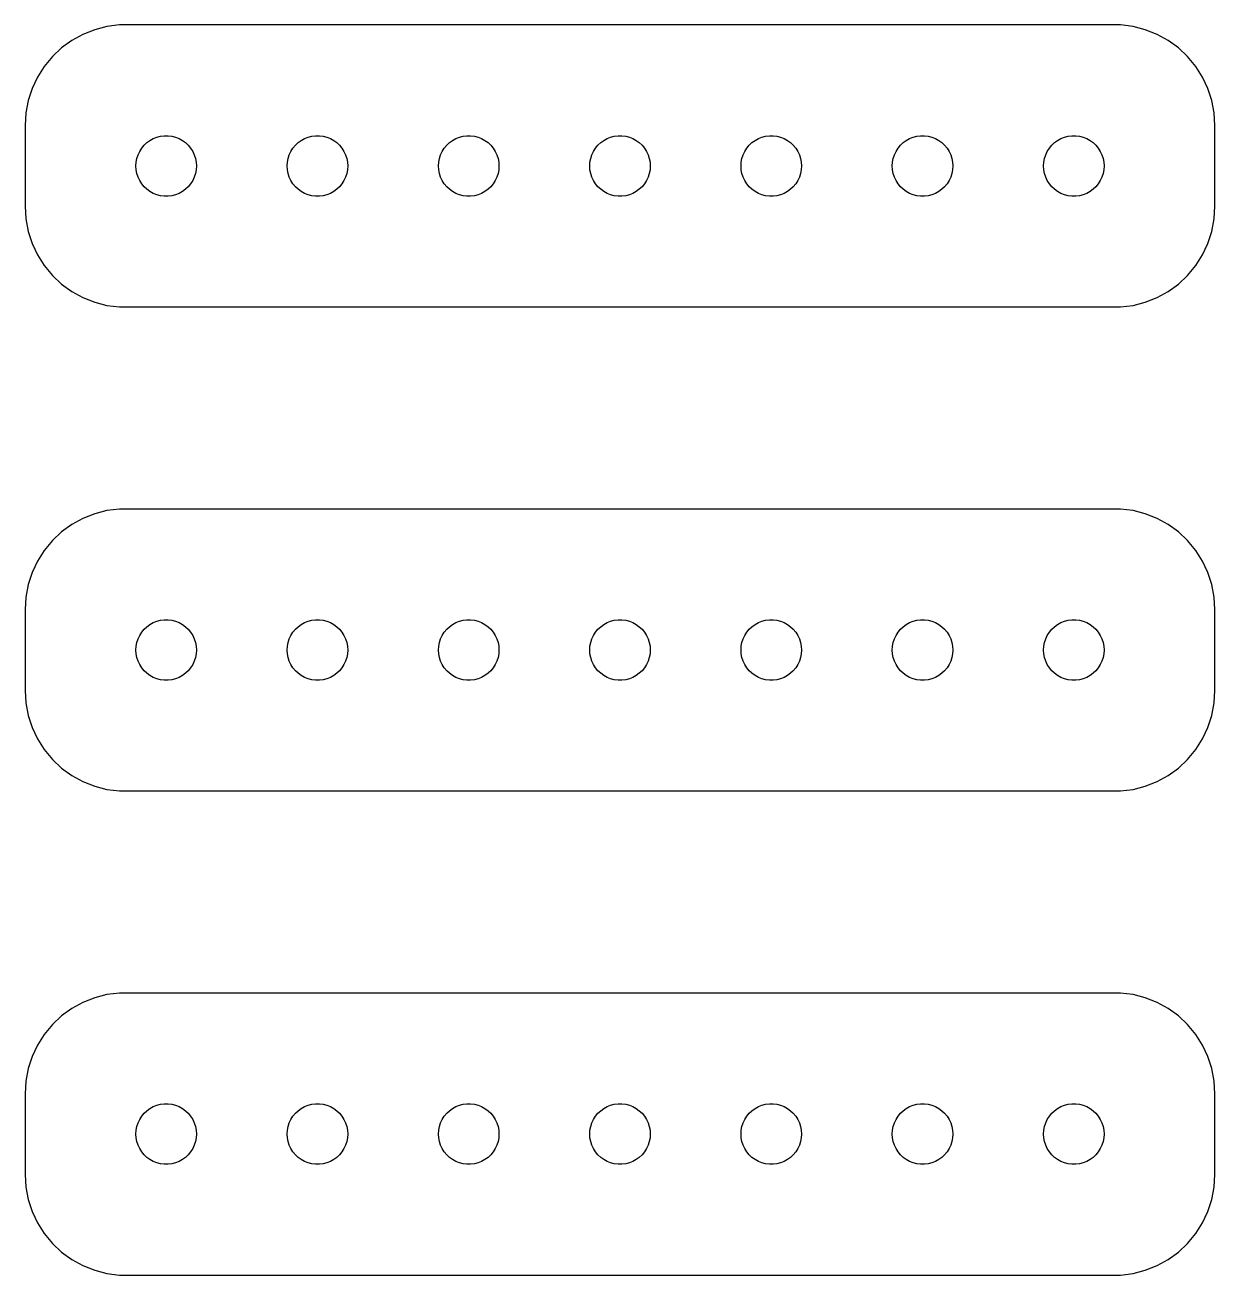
# Model space of a CAD drawing. Header units: metres. Extents: x -30 to 30, y 113 to 223.
# Drawn here: x -29.5 to 29.5, y 161 to 223 of the extents above; entities that cross this region are included whole.
import ezdxf

# ---------------------------------------------------------------- set-up
doc = ezdxf.new("R2010")
doc.units = ezdxf.units.M

msp = doc.modelspace()

# ---------------------------------------------------------------- linework, layer by layer
for p, q in [((-26.6289, 222.524), (-27.1791, 222.222)), ((-26.0451, 222.755), (-26.6289, 222.524)), ((-25.4369, 222.911), (-26.0451, 222.755)), ((-24.8139, 222.99), (-25.4369, 222.911)), ((24.8139, 222.99), (-24.8139, 222.99)), ((25.4369, 222.911), (24.8139, 222.99)), ((26.0451, 222.755), (25.4369, 222.911)), ((26.6289, 222.524), (26.0451, 222.755)), ((27.1791, 222.222), (26.6289, 222.524)), ((-27.1791, 222.222), (-27.6871, 221.853)), ((27.6871, 221.853), (27.1791, 222.222)), ((-28.1448, 221.423), (-28.5451, 220.939)), ((-27.6871, 221.853), (-28.1448, 221.423)), ((28.1448, 221.423), (27.6871, 221.853)), ((28.5451, 220.939), (28.1448, 221.423)), ((-28.5451, 220.939), (-28.8815, 220.409)), ((28.8815, 220.409), (28.5451, 220.939)), ((-28.8815, 220.409), (-29.1489, 219.841)), ((29.1489, 219.841), (28.8815, 220.409)), ((-29.1489, 219.841), (-29.3429, 219.243)), ((29.3429, 219.243), (29.1489, 219.841)), ((-29.3429, 219.243), (-29.4606, 218.627)), ((29.4606, 218.627), (29.3429, 219.243)), ((-29.4606, 218.627), (-29.5, 218)), ((29.5, 218), (29.4606, 218.627)), ((-29.5, 218), (-29.5, 214)), ((29.5, 214), (29.5, 218)), ((-23.7135, 216.882), (-23.5934, 217.027)), ((-23.5934, 217.027), (-23.4561, 217.156)), ((-23.4561, 217.156), (-23.3037, 217.266)), ((-23.3037, 217.266), (-23.1387, 217.357)), ((-23.1387, 217.357), (-22.9635, 217.427)), ((-22.9635, 217.427), (-22.7811, 217.473)), ((-22.7811, 217.473), (-22.5942, 217.497)), ((-22.5942, 217.497), (-22.4058, 217.497)), ((-22.4058, 217.497), (-22.2189, 217.473)), ((-22.2189, 217.473), (-22.0365, 217.427)), ((-22.0365, 217.427), (-21.8613, 217.357)), ((-21.8613, 217.357), (-21.6963, 217.266)), ((-21.6963, 217.266), (-21.5439, 217.156)), ((-21.5439, 217.156), (-21.4065, 217.027)), ((-21.4065, 217.027), (-21.2865, 216.882)), ((-16.2135, 216.882), (-16.0934, 217.027)), ((-16.0934, 217.027), (-15.9561, 217.156)), ((-15.9561, 217.156), (-15.8037, 217.266)), ((-15.8037, 217.266), (-15.6387, 217.357)), ((-15.6387, 217.357), (-15.4635, 217.427)), ((-15.4635, 217.427), (-15.2811, 217.473)), ((-15.2811, 217.473), (-15.0942, 217.497)), ((-15.0942, 217.497), (-14.9058, 217.497)), ((-14.9058, 217.497), (-14.7189, 217.473)), ((-14.7189, 217.473), (-14.5365, 217.427)), ((-14.5365, 217.427), (-14.3613, 217.357)), ((-14.3613, 217.357), (-14.1963, 217.266)), ((-14.1963, 217.266), (-14.0439, 217.156)), ((-14.0439, 217.156), (-13.9065, 217.027)), ((-13.9065, 217.027), (-13.7865, 216.882)), ((-8.71352, 216.882), (-8.59344, 217.027)), ((-8.59344, 217.027), (-8.45613, 217.156)), ((-8.45613, 217.156), (-8.30373, 217.266)), ((-8.30373, 217.266), (-8.13866, 217.357)), ((-8.13866, 217.357), (-7.96352, 217.427)), ((-7.96352, 217.427), (-7.78107, 217.473)), ((-7.78107, 217.473), (-7.59418, 217.497)), ((-7.59418, 217.497), (-7.40581, 217.497)), ((-7.40581, 217.497), (-7.21892, 217.473)), ((-7.21892, 217.473), (-7.03647, 217.427)), ((-7.03647, 217.427), (-6.86133, 217.357)), ((-6.86133, 217.357), (-6.69626, 217.266)), ((-6.69626, 217.266), (-6.54385, 217.156)), ((-6.54385, 217.156), (-6.40654, 217.027)), ((-6.40654, 217.027), (-6.28647, 216.882)), ((-1.21352, 216.882), (-1.09344, 217.027)), ((-1.09344, 217.027), (-0.956131, 217.156)), ((-0.956131, 217.156), (-0.803726, 217.266)), ((-0.803726, 217.266), (-0.638657, 217.357)), ((-0.638657, 217.357), (-0.463516, 217.427)), ((-0.463516, 217.427), (-0.281067, 217.473)), ((-0.281067, 217.473), (-0.094177, 217.497)), ((-0.094177, 217.497), (0.094177, 217.497)), ((0.094177, 217.497), (0.281067, 217.473)), ((0.281067, 217.473), (0.463516, 217.427)), ((0.463516, 217.427), (0.638657, 217.357)), ((0.638657, 217.357), (0.803726, 217.266)), ((0.803726, 217.266), (0.956131, 217.156)), ((0.956131, 217.156), (1.09344, 217.027)), ((1.09344, 217.027), (1.21352, 216.882)), ((6.28647, 216.882), (6.40654, 217.027)), ((6.40654, 217.027), (6.54385, 217.156)), ((6.54385, 217.156), (6.69626, 217.266)), ((6.69626, 217.266), (6.86133, 217.357)), ((6.86133, 217.357), (7.03647, 217.427)), ((7.03647, 217.427), (7.21892, 217.473)), ((7.21892, 217.473), (7.40581, 217.497)), ((7.40581, 217.497), (7.59418, 217.497)), ((7.59418, 217.497), (7.78107, 217.473)), ((7.78107, 217.473), (7.96352, 217.427)), ((7.96352, 217.427), (8.13866, 217.357)), ((8.13866, 217.357), (8.30373, 217.266)), ((8.30373, 217.266), (8.45613, 217.156)), ((8.45613, 217.156), (8.59344, 217.027)), ((8.59344, 217.027), (8.71352, 216.882)), ((13.7865, 216.882), (13.9065, 217.027)), ((13.9065, 217.027), (14.0439, 217.156)), ((14.0439, 217.156), (14.1963, 217.266)), ((14.1963, 217.266), (14.3613, 217.357)), ((14.3613, 217.357), (14.5365, 217.427)), ((14.5365, 217.427), (14.7189, 217.473)), ((14.7189, 217.473), (14.9058, 217.497)), ((14.9058, 217.497), (15.0942, 217.497)), ((15.0942, 217.497), (15.2811, 217.473)), ((15.2811, 217.473), (15.4635, 217.427)), ((15.4635, 217.427), (15.6387, 217.357)), ((15.6387, 217.357), (15.8037, 217.266)), ((15.8037, 217.266), (15.9561, 217.156)), ((15.9561, 217.156), (16.0934, 217.027)), ((16.0934, 217.027), (16.2135, 216.882)), ((21.2865, 216.882), (21.4065, 217.027)), ((21.4065, 217.027), (21.5439, 217.156)), ((21.5439, 217.156), (21.6963, 217.266)), ((21.6963, 217.266), (21.8613, 217.357)), ((21.8613, 217.357), (22.0365, 217.427)), ((22.0365, 217.427), (22.2189, 217.473)), ((22.2189, 217.473), (22.4058, 217.497)), ((22.4058, 217.497), (22.5942, 217.497)), ((22.5942, 217.497), (22.7811, 217.473)), ((22.7811, 217.473), (22.9635, 217.427)), ((22.9635, 217.427), (23.1387, 217.357)), ((23.1387, 217.357), (23.3037, 217.266)), ((23.3037, 217.266), (23.4561, 217.156)), ((23.4561, 217.156), (23.5934, 217.027)), ((23.5934, 217.027), (23.7135, 216.882)), ((-23.9882, 216.188), (-23.9529, 216.373)), ((-23.9529, 216.373), (-23.8947, 216.552)), ((-23.8947, 216.552), (-23.8145, 216.723)), ((-23.8145, 216.723), (-23.7135, 216.882)), ((-21.2865, 216.882), (-21.1855, 216.723)), ((-21.1855, 216.723), (-21.1053, 216.552)), ((-21.1053, 216.552), (-21.0471, 216.373)), ((-21.0471, 216.373), (-21.0118, 216.188)), ((-16.4882, 216.188), (-16.4529, 216.373)), ((-16.4529, 216.373), (-16.3947, 216.552)), ((-16.3947, 216.552), (-16.3145, 216.723)), ((-16.3145, 216.723), (-16.2135, 216.882)), ((-13.7865, 216.882), (-13.6855, 216.723)), ((-13.6855, 216.723), (-13.6053, 216.552)), ((-13.6053, 216.552), (-13.5471, 216.373)), ((-13.5471, 216.373), (-13.5118, 216.188)), ((-8.98816, 216.188), (-8.95287, 216.373)), ((-8.95287, 216.373), (-8.89465, 216.552)), ((-8.89465, 216.552), (-8.81445, 216.723)), ((-8.81445, 216.723), (-8.71352, 216.882)), ((-6.28647, 216.882), (-6.18553, 216.723)), ((-6.18553, 216.723), (-6.10533, 216.552)), ((-6.10533, 216.552), (-6.04712, 216.373)), ((-6.04712, 216.373), (-6.01183, 216.188)), ((-1.48816, 216.188), (-1.45287, 216.373)), ((-1.45287, 216.373), (-1.39465, 216.552)), ((-1.39465, 216.552), (-1.31445, 216.723)), ((-1.31445, 216.723), (-1.21352, 216.882)), ((1.21352, 216.882), (1.31445, 216.723)), ((1.31445, 216.723), (1.39465, 216.552)), ((1.39465, 216.552), (1.45287, 216.373)), ((1.45287, 216.373), (1.48816, 216.188)), ((6.01183, 216.188), (6.04712, 216.373)), ((6.04712, 216.373), (6.10533, 216.552)), ((6.10533, 216.552), (6.18553, 216.723)), ((6.18553, 216.723), (6.28647, 216.882)), ((8.71352, 216.882), (8.81445, 216.723)), ((8.81445, 216.723), (8.89465, 216.552)), ((8.89465, 216.552), (8.95287, 216.373)), ((8.95287, 216.373), (8.98816, 216.188)), ((13.5118, 216.188), (13.5471, 216.373)), ((13.5471, 216.373), (13.6053, 216.552)), ((13.6053, 216.552), (13.6855, 216.723)), ((13.6855, 216.723), (13.7865, 216.882)), ((16.2135, 216.882), (16.3145, 216.723)), ((16.3145, 216.723), (16.3947, 216.552)), ((16.3947, 216.552), (16.4529, 216.373)), ((16.4529, 216.373), (16.4882, 216.188)), ((21.0118, 216.188), (21.0471, 216.373)), ((21.0471, 216.373), (21.1053, 216.552)), ((21.1053, 216.552), (21.1855, 216.723)), ((21.1855, 216.723), (21.2865, 216.882)), ((23.7135, 216.882), (23.8145, 216.723)), ((23.8145, 216.723), (23.8947, 216.552)), ((23.8947, 216.552), (23.9529, 216.373)), ((23.9529, 216.373), (23.9882, 216.188)), ((-24, 216), (-23.9882, 216.188)), ((-23.9882, 215.812), (-24, 216)), ((-23.9529, 215.627), (-23.9882, 215.812)), ((-21.0118, 215.812), (-21.0471, 215.627)), ((-21.0118, 216.188), (-21, 216)), ((-21, 216), (-21.0118, 215.812)), ((-16.5, 216), (-16.4882, 216.188)), ((-16.4882, 215.812), (-16.5, 216)), ((-16.4529, 215.627), (-16.4882, 215.812)), ((-13.5118, 215.812), (-13.5471, 215.627)), ((-13.5118, 216.188), (-13.5, 216)), ((-13.5, 216), (-13.5118, 215.812)), ((-9, 216), (-8.98816, 216.188)), ((-8.98816, 215.812), (-9, 216)), ((-8.95287, 215.627), (-8.98816, 215.812)), ((-6.01183, 215.812), (-6.04712, 215.627)), ((-6.01183, 216.188), (-6, 216)), ((-6, 216), (-6.01183, 215.812)), ((-1.5, 216), (-1.48816, 216.188)), ((-1.48816, 215.812), (-1.5, 216)), ((-1.45287, 215.627), (-1.48816, 215.812)), ((1.48816, 215.812), (1.45287, 215.627)), ((1.48816, 216.188), (1.5, 216)), ((1.5, 216), (1.48816, 215.812)), ((6, 216), (6.01183, 216.188)), ((6.01183, 215.812), (6, 216)), ((6.04712, 215.627), (6.01183, 215.812)), ((8.98816, 215.812), (8.95287, 215.627)), ((8.98816, 216.188), (9, 216)), ((9, 216), (8.98816, 215.812)), ((13.5, 216), (13.5118, 216.188)), ((13.5118, 215.812), (13.5, 216)), ((13.5471, 215.627), (13.5118, 215.812)), ((16.4882, 215.812), (16.4529, 215.627)), ((16.4882, 216.188), (16.5, 216)), ((16.5, 216), (16.4882, 215.812)), ((21, 216), (21.0118, 216.188)), ((21.0118, 215.812), (21, 216)), ((21.0471, 215.627), (21.0118, 215.812)), ((23.9882, 215.812), (23.9529, 215.627)), ((23.9882, 216.188), (24, 216)), ((24, 216), (23.9882, 215.812)), ((-23.8947, 215.448), (-23.9529, 215.627)), ((-23.8145, 215.277), (-23.8947, 215.448)), ((-23.7135, 215.118), (-23.8145, 215.277)), ((-23.5934, 214.973), (-23.7135, 215.118)), ((-21.2865, 215.118), (-21.4065, 214.973)), ((-21.1855, 215.277), (-21.2865, 215.118)), ((-21.1053, 215.448), (-21.1855, 215.277)), ((-21.0471, 215.627), (-21.1053, 215.448)), ((-16.3947, 215.448), (-16.4529, 215.627)), ((-16.3145, 215.277), (-16.3947, 215.448)), ((-16.2135, 215.118), (-16.3145, 215.277)), ((-16.0934, 214.973), (-16.2135, 215.118)), ((-13.7865, 215.118), (-13.9065, 214.973)), ((-13.6855, 215.277), (-13.7865, 215.118)), ((-13.6053, 215.448), (-13.6855, 215.277)), ((-13.5471, 215.627), (-13.6053, 215.448)), ((-8.89465, 215.448), (-8.95287, 215.627)), ((-8.81445, 215.277), (-8.89465, 215.448)), ((-8.71352, 215.118), (-8.81445, 215.277)), ((-8.59344, 214.973), (-8.71352, 215.118)), ((-6.28647, 215.118), (-6.40654, 214.973)), ((-6.18553, 215.277), (-6.28647, 215.118)), ((-6.10533, 215.448), (-6.18553, 215.277)), ((-6.04712, 215.627), (-6.10533, 215.448)), ((-1.39465, 215.448), (-1.45287, 215.627)), ((-1.31445, 215.277), (-1.39465, 215.448)), ((-1.21352, 215.118), (-1.31445, 215.277)), ((-1.09344, 214.973), (-1.21352, 215.118)), ((1.21352, 215.118), (1.09344, 214.973)), ((1.31445, 215.277), (1.21352, 215.118)), ((1.39465, 215.448), (1.31445, 215.277)), ((1.45287, 215.627), (1.39465, 215.448)), ((6.10533, 215.448), (6.04712, 215.627)), ((6.18553, 215.277), (6.10533, 215.448)), ((6.28647, 215.118), (6.18553, 215.277)), ((6.40654, 214.973), (6.28647, 215.118)), ((8.71352, 215.118), (8.59344, 214.973)), ((8.81445, 215.277), (8.71352, 215.118)), ((8.89465, 215.448), (8.81445, 215.277)), ((8.95287, 215.627), (8.89465, 215.448)), ((13.6053, 215.448), (13.5471, 215.627)), ((13.6855, 215.277), (13.6053, 215.448)), ((13.7865, 215.118), (13.6855, 215.277)), ((13.9065, 214.973), (13.7865, 215.118)), ((16.2135, 215.118), (16.0934, 214.973)), ((16.3145, 215.277), (16.2135, 215.118)), ((16.3947, 215.448), (16.3145, 215.277)), ((16.4529, 215.627), (16.3947, 215.448)), ((21.1053, 215.448), (21.0471, 215.627)), ((21.1855, 215.277), (21.1053, 215.448)), ((21.2865, 215.118), (21.1855, 215.277)), ((21.4065, 214.973), (21.2865, 215.118)), ((23.7135, 215.118), (23.5934, 214.973)), ((23.8145, 215.277), (23.7135, 215.118)), ((23.8947, 215.448), (23.8145, 215.277)), ((23.9529, 215.627), (23.8947, 215.448)), ((-23.4561, 214.844), (-23.5934, 214.973)), ((-23.3037, 214.734), (-23.4561, 214.844)), ((-23.1387, 214.643), (-23.3037, 214.734)), ((-22.9635, 214.573), (-23.1387, 214.643)), ((-22.7811, 214.527), (-22.9635, 214.573)), ((-22.5942, 214.503), (-22.7811, 214.527)), ((-22.4058, 214.503), (-22.5942, 214.503)), ((-22.2189, 214.527), (-22.4058, 214.503)), ((-22.0365, 214.573), (-22.2189, 214.527)), ((-21.8613, 214.643), (-22.0365, 214.573)), ((-21.6963, 214.734), (-21.8613, 214.643)), ((-21.5439, 214.844), (-21.6963, 214.734)), ((-21.4065, 214.973), (-21.5439, 214.844)), ((-15.9561, 214.844), (-16.0934, 214.973)), ((-15.8037, 214.734), (-15.9561, 214.844)), ((-15.6387, 214.643), (-15.8037, 214.734)), ((-15.4635, 214.573), (-15.6387, 214.643)), ((-15.2811, 214.527), (-15.4635, 214.573)), ((-15.0942, 214.503), (-15.2811, 214.527)), ((-14.9058, 214.503), (-15.0942, 214.503)), ((-14.7189, 214.527), (-14.9058, 214.503)), ((-14.5365, 214.573), (-14.7189, 214.527)), ((-14.3613, 214.643), (-14.5365, 214.573)), ((-14.1963, 214.734), (-14.3613, 214.643)), ((-14.0439, 214.844), (-14.1963, 214.734)), ((-13.9065, 214.973), (-14.0439, 214.844)), ((-8.45613, 214.844), (-8.59344, 214.973)), ((-8.30373, 214.734), (-8.45613, 214.844)), ((-8.13866, 214.643), (-8.30373, 214.734)), ((-7.96352, 214.573), (-8.13866, 214.643)), ((-7.78107, 214.527), (-7.96352, 214.573)), ((-7.59418, 214.503), (-7.78107, 214.527)), ((-7.40581, 214.503), (-7.59418, 214.503)), ((-7.21892, 214.527), (-7.40581, 214.503)), ((-7.03647, 214.573), (-7.21892, 214.527)), ((-6.86133, 214.643), (-7.03647, 214.573)), ((-6.69626, 214.734), (-6.86133, 214.643)), ((-6.54385, 214.844), (-6.69626, 214.734)), ((-6.40654, 214.973), (-6.54385, 214.844)), ((-0.956131, 214.844), (-1.09344, 214.973)), ((-0.803726, 214.734), (-0.956131, 214.844)), ((-0.638657, 214.643), (-0.803726, 214.734)), ((-0.463516, 214.573), (-0.638657, 214.643)), ((-0.281067, 214.527), (-0.463516, 214.573)), ((-0.094177, 214.503), (-0.281067, 214.527)), ((0.094177, 214.503), (-0.094177, 214.503)), ((0.281067, 214.527), (0.094177, 214.503)), ((0.463516, 214.573), (0.281067, 214.527)), ((0.638657, 214.643), (0.463516, 214.573)), ((0.803726, 214.734), (0.638657, 214.643)), ((0.956131, 214.844), (0.803726, 214.734)), ((1.09344, 214.973), (0.956131, 214.844)), ((6.54385, 214.844), (6.40654, 214.973)), ((6.69626, 214.734), (6.54385, 214.844)), ((6.86133, 214.643), (6.69626, 214.734)), ((7.03647, 214.573), (6.86133, 214.643)), ((7.21892, 214.527), (7.03647, 214.573)), ((7.40581, 214.503), (7.21892, 214.527)), ((7.59418, 214.503), (7.40581, 214.503)), ((7.78107, 214.527), (7.59418, 214.503)), ((7.96352, 214.573), (7.78107, 214.527)), ((8.13866, 214.643), (7.96352, 214.573)), ((8.30373, 214.734), (8.13866, 214.643)), ((8.45613, 214.844), (8.30373, 214.734)), ((8.59344, 214.973), (8.45613, 214.844)), ((14.0439, 214.844), (13.9065, 214.973)), ((14.1963, 214.734), (14.0439, 214.844)), ((14.3613, 214.643), (14.1963, 214.734)), ((14.5365, 214.573), (14.3613, 214.643)), ((14.7189, 214.527), (14.5365, 214.573)), ((14.9058, 214.503), (14.7189, 214.527)), ((15.0942, 214.503), (14.9058, 214.503)), ((15.2811, 214.527), (15.0942, 214.503)), ((15.4635, 214.573), (15.2811, 214.527)), ((15.6387, 214.643), (15.4635, 214.573)), ((15.8037, 214.734), (15.6387, 214.643)), ((15.9561, 214.844), (15.8037, 214.734)), ((16.0934, 214.973), (15.9561, 214.844)), ((21.5439, 214.844), (21.4065, 214.973)), ((21.6963, 214.734), (21.5439, 214.844)), ((21.8613, 214.643), (21.6963, 214.734)), ((22.0365, 214.573), (21.8613, 214.643)), ((22.2189, 214.527), (22.0365, 214.573)), ((22.4058, 214.503), (22.2189, 214.527)), ((22.5942, 214.503), (22.4058, 214.503)), ((22.7811, 214.527), (22.5942, 214.503)), ((22.9635, 214.573), (22.7811, 214.527)), ((23.1387, 214.643), (22.9635, 214.573)), ((23.3037, 214.734), (23.1387, 214.643)), ((23.4561, 214.844), (23.3037, 214.734)), ((23.5934, 214.973), (23.4561, 214.844)), ((-29.5, 214), (-29.4606, 213.373)), ((29.4606, 213.373), (29.5, 214)), ((-29.4606, 213.373), (-29.3429, 212.757)), ((29.3429, 212.757), (29.4606, 213.373)), ((-29.3429, 212.757), (-29.1489, 212.159)), ((29.1489, 212.159), (29.3429, 212.757)), ((-29.1489, 212.159), (-28.8815, 211.591)), ((28.8815, 211.591), (29.1489, 212.159)), ((-28.8815, 211.591), (-28.5451, 211.061)), ((28.5451, 211.061), (28.8815, 211.591)), ((-28.5451, 211.061), (-28.1448, 210.577)), ((28.1448, 210.577), (28.5451, 211.061)), ((-28.1448, 210.577), (-27.6871, 210.147)), ((-27.6871, 210.147), (-27.1791, 209.778)), ((27.1791, 209.778), (27.6871, 210.147)), ((27.6871, 210.147), (28.1448, 210.577)), ((-27.1791, 209.778), (-26.6289, 209.476)), ((26.6289, 209.476), (27.1791, 209.778)), ((-26.6289, 209.476), (-26.0451, 209.245)), ((-26.0451, 209.245), (-25.4369, 209.089)), ((-25.4369, 209.089), (-24.8139, 209.01)), ((-24.8139, 209.01), (24.8139, 209.01)), ((24.8139, 209.01), (25.4369, 209.089)), ((25.4369, 209.089), (26.0451, 209.245)), ((26.0451, 209.245), (26.6289, 209.476)), ((-24.8139, 198.99), (-25.4369, 198.911)), ((24.8139, 198.99), (-24.8139, 198.99)), ((25.4369, 198.911), (24.8139, 198.99)), ((-26.6289, 198.524), (-27.1791, 198.222)), ((-26.0451, 198.755), (-26.6289, 198.524)), ((-25.4369, 198.911), (-26.0451, 198.755)), ((26.0451, 198.755), (25.4369, 198.911)), ((26.6289, 198.524), (26.0451, 198.755)), ((27.1791, 198.222), (26.6289, 198.524)), ((-27.6871, 197.853), (-28.1448, 197.423)), ((-27.1791, 198.222), (-27.6871, 197.853)), ((27.6871, 197.853), (27.1791, 198.222)), ((28.1448, 197.423), (27.6871, 197.853)), ((-28.1448, 197.423), (-28.5451, 196.939)), ((28.5451, 196.939), (28.1448, 197.423)), ((-28.5451, 196.939), (-28.8815, 196.409)), ((28.8815, 196.409), (28.5451, 196.939)), ((-28.8815, 196.409), (-29.1489, 195.841)), ((29.1489, 195.841), (28.8815, 196.409)), ((-29.3429, 195.243), (-29.4606, 194.627)), ((-29.1489, 195.841), (-29.3429, 195.243)), ((29.3429, 195.243), (29.1489, 195.841)), ((29.4606, 194.627), (29.3429, 195.243)), ((-29.4606, 194.627), (-29.5, 194)), ((29.5, 194), (29.4606, 194.627)), ((-29.5, 194), (-29.5, 190)), ((29.5, 190), (29.5, 194)), ((-23.1387, 193.357), (-22.9635, 193.427)), ((-22.9635, 193.427), (-22.7811, 193.473)), ((-22.7811, 193.473), (-22.5942, 193.497)), ((-22.5942, 193.497), (-22.4058, 193.497)), ((-22.4058, 193.497), (-22.2189, 193.473)), ((-22.2189, 193.473), (-22.0365, 193.427)), ((-22.0365, 193.427), (-21.8613, 193.357)), ((-15.6387, 193.357), (-15.4635, 193.427)), ((-15.4635, 193.427), (-15.2811, 193.473)), ((-15.2811, 193.473), (-15.0942, 193.497)), ((-15.0942, 193.497), (-14.9058, 193.497)), ((-14.9058, 193.497), (-14.7189, 193.473)), ((-14.7189, 193.473), (-14.5365, 193.427)), ((-14.5365, 193.427), (-14.3613, 193.357)), ((-8.13866, 193.357), (-7.96352, 193.427)), ((-7.96352, 193.427), (-7.78107, 193.473)), ((-7.78107, 193.473), (-7.59418, 193.497)), ((-7.59418, 193.497), (-7.40581, 193.497)), ((-7.40581, 193.497), (-7.21892, 193.473)), ((-7.21892, 193.473), (-7.03647, 193.427)), ((-7.03647, 193.427), (-6.86133, 193.357)), ((-0.638657, 193.357), (-0.463516, 193.427)), ((-0.463516, 193.427), (-0.281067, 193.473)), ((-0.281067, 193.473), (-0.094177, 193.497)), ((-0.094177, 193.497), (0.094177, 193.497)), ((0.094177, 193.497), (0.281067, 193.473)), ((0.281067, 193.473), (0.463516, 193.427)), ((0.463516, 193.427), (0.638657, 193.357)), ((6.86133, 193.357), (7.03647, 193.427)), ((7.03647, 193.427), (7.21892, 193.473)), ((7.21892, 193.473), (7.40581, 193.497)), ((7.40581, 193.497), (7.59418, 193.497)), ((7.59418, 193.497), (7.78107, 193.473)), ((7.78107, 193.473), (7.96352, 193.427)), ((7.96352, 193.427), (8.13866, 193.357)), ((14.3613, 193.357), (14.5365, 193.427)), ((14.5365, 193.427), (14.7189, 193.473)), ((14.7189, 193.473), (14.9058, 193.497)), ((14.9058, 193.497), (15.0942, 193.497)), ((15.0942, 193.497), (15.2811, 193.473)), ((15.2811, 193.473), (15.4635, 193.427)), ((15.4635, 193.427), (15.6387, 193.357)), ((21.8613, 193.357), (22.0365, 193.427)), ((22.0365, 193.427), (22.2189, 193.473)), ((22.2189, 193.473), (22.4058, 193.497)), ((22.4058, 193.497), (22.5942, 193.497)), ((22.5942, 193.497), (22.7811, 193.473)), ((22.7811, 193.473), (22.9635, 193.427)), ((22.9635, 193.427), (23.1387, 193.357)), ((-23.8145, 192.723), (-23.7135, 192.882)), ((-23.7135, 192.882), (-23.5934, 193.027)), ((-23.5934, 193.027), (-23.4561, 193.156)), ((-23.4561, 193.156), (-23.3037, 193.266)), ((-23.3037, 193.266), (-23.1387, 193.357)), ((-21.8613, 193.357), (-21.6963, 193.266)), ((-21.6963, 193.266), (-21.5439, 193.156)), ((-21.5439, 193.156), (-21.4065, 193.027)), ((-21.4065, 193.027), (-21.2865, 192.882)), ((-21.2865, 192.882), (-21.1855, 192.723)), ((-16.3145, 192.723), (-16.2135, 192.882)), ((-16.2135, 192.882), (-16.0934, 193.027)), ((-16.0934, 193.027), (-15.9561, 193.156)), ((-15.9561, 193.156), (-15.8037, 193.266)), ((-15.8037, 193.266), (-15.6387, 193.357)), ((-14.3613, 193.357), (-14.1963, 193.266)), ((-14.1963, 193.266), (-14.0439, 193.156)), ((-14.0439, 193.156), (-13.9065, 193.027)), ((-13.9065, 193.027), (-13.7865, 192.882)), ((-13.7865, 192.882), (-13.6855, 192.723)), ((-8.81445, 192.723), (-8.71352, 192.882)), ((-8.71352, 192.882), (-8.59344, 193.027)), ((-8.59344, 193.027), (-8.45613, 193.156)), ((-8.45613, 193.156), (-8.30373, 193.266)), ((-8.30373, 193.266), (-8.13866, 193.357)), ((-6.86133, 193.357), (-6.69626, 193.266)), ((-6.69626, 193.266), (-6.54385, 193.156)), ((-6.54385, 193.156), (-6.40654, 193.027)), ((-6.40654, 193.027), (-6.28647, 192.882)), ((-6.28647, 192.882), (-6.18553, 192.723)), ((-1.31445, 192.723), (-1.21352, 192.882)), ((-1.21352, 192.882), (-1.09344, 193.027)), ((-1.09344, 193.027), (-0.956131, 193.156)), ((-0.956131, 193.156), (-0.803726, 193.266)), ((-0.803726, 193.266), (-0.638657, 193.357)), ((0.638657, 193.357), (0.803726, 193.266)), ((0.803726, 193.266), (0.956131, 193.156)), ((0.956131, 193.156), (1.09344, 193.027)), ((1.09344, 193.027), (1.21352, 192.882)), ((1.21352, 192.882), (1.31445, 192.723)), ((6.18553, 192.723), (6.28647, 192.882)), ((6.28647, 192.882), (6.40654, 193.027)), ((6.40654, 193.027), (6.54385, 193.156)), ((6.54385, 193.156), (6.69626, 193.266)), ((6.69626, 193.266), (6.86133, 193.357)), ((8.13866, 193.357), (8.30373, 193.266)), ((8.30373, 193.266), (8.45613, 193.156)), ((8.45613, 193.156), (8.59344, 193.027)), ((8.59344, 193.027), (8.71352, 192.882)), ((8.71352, 192.882), (8.81445, 192.723)), ((13.6855, 192.723), (13.7865, 192.882)), ((13.7865, 192.882), (13.9065, 193.027)), ((13.9065, 193.027), (14.0439, 193.156)), ((14.0439, 193.156), (14.1963, 193.266)), ((14.1963, 193.266), (14.3613, 193.357)), ((15.6387, 193.357), (15.8037, 193.266)), ((15.8037, 193.266), (15.9561, 193.156)), ((15.9561, 193.156), (16.0934, 193.027)), ((16.0934, 193.027), (16.2135, 192.882)), ((16.2135, 192.882), (16.3145, 192.723)), ((21.1855, 192.723), (21.2865, 192.882)), ((21.2865, 192.882), (21.4065, 193.027)), ((21.4065, 193.027), (21.5439, 193.156)), ((21.5439, 193.156), (21.6963, 193.266)), ((21.6963, 193.266), (21.8613, 193.357)), ((23.1387, 193.357), (23.3037, 193.266)), ((23.3037, 193.266), (23.4561, 193.156)), ((23.4561, 193.156), (23.5934, 193.027)), ((23.5934, 193.027), (23.7135, 192.882)), ((23.7135, 192.882), (23.8145, 192.723)), ((-24, 192), (-23.9882, 192.188)), ((-23.9882, 192.188), (-23.9529, 192.373)), ((-23.9529, 192.373), (-23.8947, 192.552)), ((-23.8947, 192.552), (-23.8145, 192.723)), ((-21.1855, 192.723), (-21.1053, 192.552)), ((-21.1053, 192.552), (-21.0471, 192.373)), ((-21.0471, 192.373), (-21.0118, 192.188)), ((-21.0118, 192.188), (-21, 192)), ((-16.5, 192), (-16.4882, 192.188)), ((-16.4882, 192.188), (-16.4529, 192.373)), ((-16.4529, 192.373), (-16.3947, 192.552)), ((-16.3947, 192.552), (-16.3145, 192.723)), ((-13.6855, 192.723), (-13.6053, 192.552)), ((-13.6053, 192.552), (-13.5471, 192.373)), ((-13.5471, 192.373), (-13.5118, 192.188)), ((-13.5118, 192.188), (-13.5, 192)), ((-9, 192), (-8.98816, 192.188)), ((-8.98816, 192.188), (-8.95287, 192.373)), ((-8.95287, 192.373), (-8.89465, 192.552)), ((-8.89465, 192.552), (-8.81445, 192.723)), ((-6.18553, 192.723), (-6.10533, 192.552)), ((-6.10533, 192.552), (-6.04712, 192.373)), ((-6.04712, 192.373), (-6.01183, 192.188)), ((-6.01183, 192.188), (-6, 192)), ((-1.5, 192), (-1.48816, 192.188)), ((-1.48816, 192.188), (-1.45287, 192.373)), ((-1.45287, 192.373), (-1.39465, 192.552)), ((-1.39465, 192.552), (-1.31445, 192.723)), ((1.31445, 192.723), (1.39465, 192.552)), ((1.39465, 192.552), (1.45287, 192.373)), ((1.45287, 192.373), (1.48816, 192.188)), ((1.48816, 192.188), (1.5, 192)), ((6, 192), (6.01183, 192.188)), ((6.01183, 192.188), (6.04712, 192.373)), ((6.04712, 192.373), (6.10533, 192.552)), ((6.10533, 192.552), (6.18553, 192.723)), ((8.81445, 192.723), (8.89465, 192.552)), ((8.89465, 192.552), (8.95287, 192.373)), ((8.95287, 192.373), (8.98816, 192.188)), ((8.98816, 192.188), (9, 192)), ((13.5, 192), (13.5118, 192.188)), ((13.5118, 192.188), (13.5471, 192.373)), ((13.5471, 192.373), (13.6053, 192.552)), ((13.6053, 192.552), (13.6855, 192.723)), ((16.3145, 192.723), (16.3947, 192.552)), ((16.3947, 192.552), (16.4529, 192.373)), ((16.4529, 192.373), (16.4882, 192.188)), ((16.4882, 192.188), (16.5, 192)), ((21, 192), (21.0118, 192.188)), ((21.0118, 192.188), (21.0471, 192.373)), ((21.0471, 192.373), (21.1053, 192.552)), ((21.1053, 192.552), (21.1855, 192.723)), ((23.8145, 192.723), (23.8947, 192.552)), ((23.8947, 192.552), (23.9529, 192.373)), ((23.9529, 192.373), (23.9882, 192.188)), ((23.9882, 192.188), (24, 192)), ((-23.9882, 191.812), (-24, 192)), ((-23.9529, 191.627), (-23.9882, 191.812)), ((-23.8947, 191.448), (-23.9529, 191.627)), ((-21.0471, 191.627), (-21.1053, 191.448)), ((-21.0118, 191.812), (-21.0471, 191.627)), ((-21, 192), (-21.0118, 191.812)), ((-16.4882, 191.812), (-16.5, 192)), ((-16.4529, 191.627), (-16.4882, 191.812)), ((-16.3947, 191.448), (-16.4529, 191.627)), ((-13.5471, 191.627), (-13.6053, 191.448)), ((-13.5118, 191.812), (-13.5471, 191.627)), ((-13.5, 192), (-13.5118, 191.812)), ((-8.98816, 191.812), (-9, 192)), ((-8.95287, 191.627), (-8.98816, 191.812)), ((-8.89465, 191.448), (-8.95287, 191.627)), ((-6.04712, 191.627), (-6.10533, 191.448)), ((-6.01183, 191.812), (-6.04712, 191.627)), ((-6, 192), (-6.01183, 191.812)), ((-1.48816, 191.812), (-1.5, 192)), ((-1.45287, 191.627), (-1.48816, 191.812)), ((-1.39465, 191.448), (-1.45287, 191.627)), ((1.45287, 191.627), (1.39465, 191.448)), ((1.48816, 191.812), (1.45287, 191.627)), ((1.5, 192), (1.48816, 191.812)), ((6.01183, 191.812), (6, 192)), ((6.04712, 191.627), (6.01183, 191.812)), ((6.10533, 191.448), (6.04712, 191.627)), ((8.95287, 191.627), (8.89465, 191.448)), ((8.98816, 191.812), (8.95287, 191.627)), ((9, 192), (8.98816, 191.812)), ((13.5118, 191.812), (13.5, 192)), ((13.5471, 191.627), (13.5118, 191.812)), ((13.6053, 191.448), (13.5471, 191.627)), ((16.4529, 191.627), (16.3947, 191.448)), ((16.4882, 191.812), (16.4529, 191.627)), ((16.5, 192), (16.4882, 191.812)), ((21.0118, 191.812), (21, 192)), ((21.0471, 191.627), (21.0118, 191.812)), ((21.1053, 191.448), (21.0471, 191.627)), ((23.9529, 191.627), (23.8947, 191.448)), ((23.9882, 191.812), (23.9529, 191.627)), ((24, 192), (23.9882, 191.812)), ((-23.8145, 191.277), (-23.8947, 191.448)), ((-23.7135, 191.118), (-23.8145, 191.277)), ((-23.5934, 190.973), (-23.7135, 191.118)), ((-23.4561, 190.844), (-23.5934, 190.973)), ((-21.4065, 190.973), (-21.5439, 190.844)), ((-21.2865, 191.118), (-21.4065, 190.973)), ((-21.1855, 191.277), (-21.2865, 191.118)), ((-21.1053, 191.448), (-21.1855, 191.277)), ((-16.3145, 191.277), (-16.3947, 191.448)), ((-16.2135, 191.118), (-16.3145, 191.277)), ((-16.0934, 190.973), (-16.2135, 191.118)), ((-15.9561, 190.844), (-16.0934, 190.973)), ((-13.9065, 190.973), (-14.0439, 190.844)), ((-13.7865, 191.118), (-13.9065, 190.973)), ((-13.6855, 191.277), (-13.7865, 191.118)), ((-13.6053, 191.448), (-13.6855, 191.277)), ((-8.81445, 191.277), (-8.89465, 191.448)), ((-8.71352, 191.118), (-8.81445, 191.277)), ((-8.59344, 190.973), (-8.71352, 191.118)), ((-8.45613, 190.844), (-8.59344, 190.973)), ((-6.40654, 190.973), (-6.54385, 190.844)), ((-6.28647, 191.118), (-6.40654, 190.973)), ((-6.18553, 191.277), (-6.28647, 191.118)), ((-6.10533, 191.448), (-6.18553, 191.277)), ((-1.31445, 191.277), (-1.39465, 191.448)), ((-1.21352, 191.118), (-1.31445, 191.277)), ((-1.09344, 190.973), (-1.21352, 191.118)), ((-0.956131, 190.844), (-1.09344, 190.973)), ((1.09344, 190.973), (0.956131, 190.844)), ((1.21352, 191.118), (1.09344, 190.973)), ((1.31445, 191.277), (1.21352, 191.118)), ((1.39465, 191.448), (1.31445, 191.277)), ((6.18553, 191.277), (6.10533, 191.448)), ((6.28647, 191.118), (6.18553, 191.277)), ((6.40654, 190.973), (6.28647, 191.118)), ((6.54385, 190.844), (6.40654, 190.973)), ((8.59344, 190.973), (8.45613, 190.844)), ((8.71352, 191.118), (8.59344, 190.973)), ((8.81445, 191.277), (8.71352, 191.118)), ((8.89465, 191.448), (8.81445, 191.277)), ((13.6855, 191.277), (13.6053, 191.448)), ((13.7865, 191.118), (13.6855, 191.277)), ((13.9065, 190.973), (13.7865, 191.118)), ((14.0439, 190.844), (13.9065, 190.973)), ((16.0934, 190.973), (15.9561, 190.844)), ((16.2135, 191.118), (16.0934, 190.973)), ((16.3145, 191.277), (16.2135, 191.118)), ((16.3947, 191.448), (16.3145, 191.277)), ((21.1855, 191.277), (21.1053, 191.448)), ((21.2865, 191.118), (21.1855, 191.277)), ((21.4065, 190.973), (21.2865, 191.118)), ((21.5439, 190.844), (21.4065, 190.973)), ((23.5934, 190.973), (23.4561, 190.844)), ((23.7135, 191.118), (23.5934, 190.973)), ((23.8145, 191.277), (23.7135, 191.118)), ((23.8947, 191.448), (23.8145, 191.277)), ((-23.3037, 190.734), (-23.4561, 190.844)), ((-23.1387, 190.643), (-23.3037, 190.734)), ((-22.9635, 190.573), (-23.1387, 190.643)), ((-22.7811, 190.527), (-22.9635, 190.573)), ((-22.5942, 190.503), (-22.7811, 190.527)), ((-22.4058, 190.503), (-22.5942, 190.503)), ((-22.2189, 190.527), (-22.4058, 190.503)), ((-22.0365, 190.573), (-22.2189, 190.527)), ((-21.8613, 190.643), (-22.0365, 190.573)), ((-21.6963, 190.734), (-21.8613, 190.643)), ((-21.5439, 190.844), (-21.6963, 190.734)), ((-15.8037, 190.734), (-15.9561, 190.844)), ((-15.6387, 190.643), (-15.8037, 190.734)), ((-15.4635, 190.573), (-15.6387, 190.643)), ((-15.2811, 190.527), (-15.4635, 190.573)), ((-15.0942, 190.503), (-15.2811, 190.527)), ((-14.9058, 190.503), (-15.0942, 190.503)), ((-14.7189, 190.527), (-14.9058, 190.503)), ((-14.5365, 190.573), (-14.7189, 190.527)), ((-14.3613, 190.643), (-14.5365, 190.573)), ((-14.1963, 190.734), (-14.3613, 190.643)), ((-14.0439, 190.844), (-14.1963, 190.734)), ((-8.30373, 190.734), (-8.45613, 190.844)), ((-8.13866, 190.643), (-8.30373, 190.734)), ((-7.96352, 190.573), (-8.13866, 190.643)), ((-7.78107, 190.527), (-7.96352, 190.573)), ((-7.59418, 190.503), (-7.78107, 190.527)), ((-7.40581, 190.503), (-7.59418, 190.503)), ((-7.21892, 190.527), (-7.40581, 190.503)), ((-7.03647, 190.573), (-7.21892, 190.527)), ((-6.86133, 190.643), (-7.03647, 190.573)), ((-6.69626, 190.734), (-6.86133, 190.643)), ((-6.54385, 190.844), (-6.69626, 190.734)), ((-0.803726, 190.734), (-0.956131, 190.844)), ((-0.638657, 190.643), (-0.803726, 190.734)), ((-0.463516, 190.573), (-0.638657, 190.643)), ((-0.281067, 190.527), (-0.463516, 190.573)), ((-0.094177, 190.503), (-0.281067, 190.527)), ((0.094177, 190.503), (-0.094177, 190.503)), ((0.281067, 190.527), (0.094177, 190.503)), ((0.463516, 190.573), (0.281067, 190.527)), ((0.638657, 190.643), (0.463516, 190.573)), ((0.803726, 190.734), (0.638657, 190.643)), ((0.956131, 190.844), (0.803726, 190.734)), ((6.69626, 190.734), (6.54385, 190.844)), ((6.86133, 190.643), (6.69626, 190.734)), ((7.03647, 190.573), (6.86133, 190.643)), ((7.21892, 190.527), (7.03647, 190.573)), ((7.40581, 190.503), (7.21892, 190.527)), ((7.59418, 190.503), (7.40581, 190.503)), ((7.78107, 190.527), (7.59418, 190.503)), ((7.96352, 190.573), (7.78107, 190.527)), ((8.13866, 190.643), (7.96352, 190.573)), ((8.30373, 190.734), (8.13866, 190.643)), ((8.45613, 190.844), (8.30373, 190.734)), ((14.1963, 190.734), (14.0439, 190.844)), ((14.3613, 190.643), (14.1963, 190.734)), ((14.5365, 190.573), (14.3613, 190.643)), ((14.7189, 190.527), (14.5365, 190.573)), ((14.9058, 190.503), (14.7189, 190.527)), ((15.0942, 190.503), (14.9058, 190.503)), ((15.2811, 190.527), (15.0942, 190.503)), ((15.4635, 190.573), (15.2811, 190.527)), ((15.6387, 190.643), (15.4635, 190.573)), ((15.8037, 190.734), (15.6387, 190.643)), ((15.9561, 190.844), (15.8037, 190.734)), ((21.6963, 190.734), (21.5439, 190.844)), ((21.8613, 190.643), (21.6963, 190.734)), ((22.0365, 190.573), (21.8613, 190.643)), ((22.2189, 190.527), (22.0365, 190.573)), ((22.4058, 190.503), (22.2189, 190.527)), ((22.5942, 190.503), (22.4058, 190.503)), ((22.7811, 190.527), (22.5942, 190.503)), ((22.9635, 190.573), (22.7811, 190.527)), ((23.1387, 190.643), (22.9635, 190.573)), ((23.3037, 190.734), (23.1387, 190.643)), ((23.4561, 190.844), (23.3037, 190.734)), ((-29.5, 190), (-29.4606, 189.373)), ((29.4606, 189.373), (29.5, 190)), ((-29.4606, 189.373), (-29.3429, 188.757)), ((29.3429, 188.757), (29.4606, 189.373)), ((-29.3429, 188.757), (-29.1489, 188.159)), ((29.1489, 188.159), (29.3429, 188.757)), ((-29.1489, 188.159), (-28.8815, 187.591)), ((28.8815, 187.591), (29.1489, 188.159)), ((-28.8815, 187.591), (-28.5451, 187.061)), ((28.5451, 187.061), (28.8815, 187.591)), ((-28.5451, 187.061), (-28.1448, 186.577)), ((-28.1448, 186.577), (-27.6871, 186.147)), ((27.6871, 186.147), (28.1448, 186.577)), ((28.1448, 186.577), (28.5451, 187.061)), ((-27.6871, 186.147), (-27.1791, 185.778)), ((27.1791, 185.778), (27.6871, 186.147)), ((-27.1791, 185.778), (-26.6289, 185.476)), ((-26.6289, 185.476), (-26.0451, 185.245)), ((26.0451, 185.245), (26.6289, 185.476)), ((26.6289, 185.476), (27.1791, 185.778)), ((-26.0451, 185.245), (-25.4369, 185.089)), ((-25.4369, 185.089), (-24.8139, 185.01)), ((-24.8139, 185.01), (24.8139, 185.01)), ((24.8139, 185.01), (25.4369, 185.089)), ((25.4369, 185.089), (26.0451, 185.245)), ((-25.4369, 174.911), (-26.0451, 174.755)), ((-24.8139, 174.99), (-25.4369, 174.911)), ((24.8139, 174.99), (-24.8139, 174.99)), ((25.4369, 174.911), (24.8139, 174.99)), ((26.0451, 174.755), (25.4369, 174.911)), ((-27.1791, 174.222), (-27.6871, 173.853)), ((-26.6289, 174.524), (-27.1791, 174.222)), ((-26.0451, 174.755), (-26.6289, 174.524)), ((26.6289, 174.524), (26.0451, 174.755)), ((27.1791, 174.222), (26.6289, 174.524)), ((27.6871, 173.853), (27.1791, 174.222)), ((-27.6871, 173.853), (-28.1448, 173.423)), ((28.1448, 173.423), (27.6871, 173.853)), ((-28.5451, 172.939), (-28.8815, 172.409)), ((-28.1448, 173.423), (-28.5451, 172.939)), ((28.5451, 172.939), (28.1448, 173.423)), ((28.8815, 172.409), (28.5451, 172.939)), ((-28.8815, 172.409), (-29.1489, 171.841)), ((29.1489, 171.841), (28.8815, 172.409)), ((-29.1489, 171.841), (-29.3429, 171.243)), ((29.3429, 171.243), (29.1489, 171.841)), ((-29.3429, 171.243), (-29.4606, 170.627)), ((29.4606, 170.627), (29.3429, 171.243)), ((-29.4606, 170.627), (-29.5, 170)), ((29.5, 170), (29.4606, 170.627)), ((-29.5, 170), (-29.5, 166)), ((29.5, 166), (29.5, 170)), ((-23.4561, 169.156), (-23.3037, 169.266)), ((-23.3037, 169.266), (-23.1387, 169.357)), ((-23.1387, 169.357), (-22.9635, 169.427)), ((-22.9635, 169.427), (-22.7811, 169.473)), ((-22.7811, 169.473), (-22.5942, 169.497)), ((-22.5942, 169.497), (-22.4058, 169.497)), ((-22.4058, 169.497), (-22.2189, 169.473)), ((-22.2189, 169.473), (-22.0365, 169.427)), ((-22.0365, 169.427), (-21.8613, 169.357)), ((-21.8613, 169.357), (-21.6963, 169.266)), ((-21.6963, 169.266), (-21.5439, 169.156)), ((-15.9561, 169.156), (-15.8037, 169.266)), ((-15.8037, 169.266), (-15.6387, 169.357)), ((-15.6387, 169.357), (-15.4635, 169.427)), ((-15.4635, 169.427), (-15.2811, 169.473)), ((-15.2811, 169.473), (-15.0942, 169.497)), ((-15.0942, 169.497), (-14.9058, 169.497)), ((-14.9058, 169.497), (-14.7189, 169.473)), ((-14.7189, 169.473), (-14.5365, 169.427)), ((-14.5365, 169.427), (-14.3613, 169.357)), ((-14.3613, 169.357), (-14.1963, 169.266)), ((-14.1963, 169.266), (-14.0439, 169.156)), ((-8.45613, 169.156), (-8.30373, 169.266)), ((-8.30373, 169.266), (-8.13866, 169.357)), ((-8.13866, 169.357), (-7.96352, 169.427)), ((-7.96352, 169.427), (-7.78107, 169.473)), ((-7.78107, 169.473), (-7.59418, 169.497)), ((-7.59418, 169.497), (-7.40581, 169.497)), ((-7.40581, 169.497), (-7.21892, 169.473)), ((-7.21892, 169.473), (-7.03647, 169.427)), ((-7.03647, 169.427), (-6.86133, 169.357)), ((-6.86133, 169.357), (-6.69626, 169.266)), ((-6.69626, 169.266), (-6.54385, 169.156)), ((-0.956131, 169.156), (-0.803726, 169.266)), ((-0.803726, 169.266), (-0.638657, 169.357)), ((-0.638657, 169.357), (-0.463516, 169.427)), ((-0.463516, 169.427), (-0.281067, 169.473)), ((-0.281067, 169.473), (-0.094177, 169.497)), ((-0.094177, 169.497), (0.094177, 169.497)), ((0.094177, 169.497), (0.281067, 169.473)), ((0.281067, 169.473), (0.463516, 169.427)), ((0.463516, 169.427), (0.638657, 169.357)), ((0.638657, 169.357), (0.803726, 169.266)), ((0.803726, 169.266), (0.956131, 169.156)), ((6.54385, 169.156), (6.69626, 169.266)), ((6.69626, 169.266), (6.86133, 169.357)), ((6.86133, 169.357), (7.03647, 169.427)), ((7.03647, 169.427), (7.21892, 169.473)), ((7.21892, 169.473), (7.40581, 169.497)), ((7.40581, 169.497), (7.59418, 169.497)), ((7.59418, 169.497), (7.78107, 169.473)), ((7.78107, 169.473), (7.96352, 169.427)), ((7.96352, 169.427), (8.13866, 169.357)), ((8.13866, 169.357), (8.30373, 169.266)), ((8.30373, 169.266), (8.45613, 169.156)), ((14.0439, 169.156), (14.1963, 169.266)), ((14.1963, 169.266), (14.3613, 169.357)), ((14.3613, 169.357), (14.5365, 169.427)), ((14.5365, 169.427), (14.7189, 169.473)), ((14.7189, 169.473), (14.9058, 169.497)), ((14.9058, 169.497), (15.0942, 169.497)), ((15.0942, 169.497), (15.2811, 169.473)), ((15.2811, 169.473), (15.4635, 169.427)), ((15.4635, 169.427), (15.6387, 169.357)), ((15.6387, 169.357), (15.8037, 169.266)), ((15.8037, 169.266), (15.9561, 169.156)), ((21.5439, 169.156), (21.6963, 169.266)), ((21.6963, 169.266), (21.8613, 169.357)), ((21.8613, 169.357), (22.0365, 169.427)), ((22.0365, 169.427), (22.2189, 169.473)), ((22.2189, 169.473), (22.4058, 169.497)), ((22.4058, 169.497), (22.5942, 169.497)), ((22.5942, 169.497), (22.7811, 169.473)), ((22.7811, 169.473), (22.9635, 169.427)), ((22.9635, 169.427), (23.1387, 169.357)), ((23.1387, 169.357), (23.3037, 169.266)), ((23.3037, 169.266), (23.4561, 169.156)), ((-23.8947, 168.552), (-23.8145, 168.723)), ((-23.8145, 168.723), (-23.7135, 168.882)), ((-23.7135, 168.882), (-23.5934, 169.027)), ((-23.5934, 169.027), (-23.4561, 169.156)), ((-21.5439, 169.156), (-21.4065, 169.027)), ((-21.4065, 169.027), (-21.2865, 168.882)), ((-21.2865, 168.882), (-21.1855, 168.723)), ((-21.1855, 168.723), (-21.1053, 168.552)), ((-16.3947, 168.552), (-16.3145, 168.723)), ((-16.3145, 168.723), (-16.2135, 168.882)), ((-16.2135, 168.882), (-16.0934, 169.027)), ((-16.0934, 169.027), (-15.9561, 169.156)), ((-14.0439, 169.156), (-13.9065, 169.027)), ((-13.9065, 169.027), (-13.7865, 168.882)), ((-13.7865, 168.882), (-13.6855, 168.723)), ((-13.6855, 168.723), (-13.6053, 168.552)), ((-8.89465, 168.552), (-8.81445, 168.723)), ((-8.81445, 168.723), (-8.71352, 168.882)), ((-8.71352, 168.882), (-8.59344, 169.027)), ((-8.59344, 169.027), (-8.45613, 169.156)), ((-6.54385, 169.156), (-6.40654, 169.027)), ((-6.40654, 169.027), (-6.28647, 168.882)), ((-6.28647, 168.882), (-6.18553, 168.723)), ((-6.18553, 168.723), (-6.10533, 168.552)), ((-1.39465, 168.552), (-1.31445, 168.723)), ((-1.31445, 168.723), (-1.21352, 168.882)), ((-1.21352, 168.882), (-1.09344, 169.027)), ((-1.09344, 169.027), (-0.956131, 169.156)), ((0.956131, 169.156), (1.09344, 169.027)), ((1.09344, 169.027), (1.21352, 168.882)), ((1.21352, 168.882), (1.31445, 168.723)), ((1.31445, 168.723), (1.39465, 168.552)), ((6.10533, 168.552), (6.18553, 168.723)), ((6.18553, 168.723), (6.28647, 168.882)), ((6.28647, 168.882), (6.40654, 169.027)), ((6.40654, 169.027), (6.54385, 169.156)), ((8.45613, 169.156), (8.59344, 169.027)), ((8.59344, 169.027), (8.71352, 168.882)), ((8.71352, 168.882), (8.81445, 168.723)), ((8.81445, 168.723), (8.89465, 168.552)), ((13.6053, 168.552), (13.6855, 168.723)), ((13.6855, 168.723), (13.7865, 168.882)), ((13.7865, 168.882), (13.9065, 169.027)), ((13.9065, 169.027), (14.0439, 169.156)), ((15.9561, 169.156), (16.0934, 169.027)), ((16.0934, 169.027), (16.2135, 168.882)), ((16.2135, 168.882), (16.3145, 168.723)), ((16.3145, 168.723), (16.3947, 168.552)), ((21.1053, 168.552), (21.1855, 168.723)), ((21.1855, 168.723), (21.2865, 168.882)), ((21.2865, 168.882), (21.4065, 169.027)), ((21.4065, 169.027), (21.5439, 169.156)), ((23.4561, 169.156), (23.5934, 169.027)), ((23.5934, 169.027), (23.7135, 168.882)), ((23.7135, 168.882), (23.8145, 168.723)), ((23.8145, 168.723), (23.8947, 168.552)), ((-24, 168), (-23.9882, 168.188)), ((-23.9882, 167.812), (-24, 168)), ((-23.9882, 168.188), (-23.9529, 168.373)), ((-23.9529, 168.373), (-23.8947, 168.552)), ((-21.1053, 168.552), (-21.0471, 168.373)), ((-21.0471, 168.373), (-21.0118, 168.188)), ((-21.0118, 168.188), (-21, 168)), ((-21, 168), (-21.0118, 167.812)), ((-16.5, 168), (-16.4882, 168.188)), ((-16.4882, 167.812), (-16.5, 168)), ((-16.4882, 168.188), (-16.4529, 168.373)), ((-16.4529, 168.373), (-16.3947, 168.552)), ((-13.6053, 168.552), (-13.5471, 168.373)), ((-13.5471, 168.373), (-13.5118, 168.188)), ((-13.5118, 168.188), (-13.5, 168)), ((-13.5, 168), (-13.5118, 167.812)), ((-9, 168), (-8.98816, 168.188)), ((-8.98816, 167.812), (-9, 168)), ((-8.98816, 168.188), (-8.95287, 168.373)), ((-8.95287, 168.373), (-8.89465, 168.552)), ((-6.10533, 168.552), (-6.04712, 168.373)), ((-6.04712, 168.373), (-6.01183, 168.188)), ((-6.01183, 168.188), (-6, 168)), ((-6, 168), (-6.01183, 167.812)), ((-1.5, 168), (-1.48816, 168.188)), ((-1.48816, 167.812), (-1.5, 168)), ((-1.48816, 168.188), (-1.45287, 168.373)), ((-1.45287, 168.373), (-1.39465, 168.552)), ((1.39465, 168.552), (1.45287, 168.373)), ((1.45287, 168.373), (1.48816, 168.188)), ((1.48816, 168.188), (1.5, 168)), ((1.5, 168), (1.48816, 167.812)), ((6, 168), (6.01183, 168.188)), ((6.01183, 167.812), (6, 168)), ((6.01183, 168.188), (6.04712, 168.373)), ((6.04712, 168.373), (6.10533, 168.552)), ((8.89465, 168.552), (8.95287, 168.373)), ((8.95287, 168.373), (8.98816, 168.188)), ((8.98816, 168.188), (9, 168)), ((9, 168), (8.98816, 167.812)), ((13.5, 168), (13.5118, 168.188)), ((13.5118, 167.812), (13.5, 168)), ((13.5118, 168.188), (13.5471, 168.373)), ((13.5471, 168.373), (13.6053, 168.552)), ((16.3947, 168.552), (16.4529, 168.373)), ((16.4529, 168.373), (16.4882, 168.188)), ((16.4882, 168.188), (16.5, 168)), ((16.5, 168), (16.4882, 167.812)), ((21, 168), (21.0118, 168.188)), ((21.0118, 167.812), (21, 168)), ((21.0118, 168.188), (21.0471, 168.373)), ((21.0471, 168.373), (21.1053, 168.552)), ((23.8947, 168.552), (23.9529, 168.373)), ((23.9529, 168.373), (23.9882, 168.188)), ((23.9882, 168.188), (24, 168)), ((24, 168), (23.9882, 167.812)), ((-23.9529, 167.627), (-23.9882, 167.812)), ((-23.8947, 167.448), (-23.9529, 167.627)), ((-23.8145, 167.277), (-23.8947, 167.448)), ((-21.1053, 167.448), (-21.1855, 167.277)), ((-21.0471, 167.627), (-21.1053, 167.448)), ((-21.0118, 167.812), (-21.0471, 167.627)), ((-16.4529, 167.627), (-16.4882, 167.812)), ((-16.3947, 167.448), (-16.4529, 167.627)), ((-16.3145, 167.277), (-16.3947, 167.448)), ((-13.6053, 167.448), (-13.6855, 167.277)), ((-13.5471, 167.627), (-13.6053, 167.448)), ((-13.5118, 167.812), (-13.5471, 167.627)), ((-8.95287, 167.627), (-8.98816, 167.812)), ((-8.89465, 167.448), (-8.95287, 167.627)), ((-8.81445, 167.277), (-8.89465, 167.448)), ((-6.10533, 167.448), (-6.18553, 167.277)), ((-6.04712, 167.627), (-6.10533, 167.448)), ((-6.01183, 167.812), (-6.04712, 167.627)), ((-1.45287, 167.627), (-1.48816, 167.812)), ((-1.39465, 167.448), (-1.45287, 167.627)), ((-1.31445, 167.277), (-1.39465, 167.448)), ((1.39465, 167.448), (1.31445, 167.277)), ((1.45287, 167.627), (1.39465, 167.448)), ((1.48816, 167.812), (1.45287, 167.627)), ((6.04712, 167.627), (6.01183, 167.812)), ((6.10533, 167.448), (6.04712, 167.627)), ((6.18553, 167.277), (6.10533, 167.448)), ((8.89465, 167.448), (8.81445, 167.277)), ((8.95287, 167.627), (8.89465, 167.448)), ((8.98816, 167.812), (8.95287, 167.627)), ((13.5471, 167.627), (13.5118, 167.812)), ((13.6053, 167.448), (13.5471, 167.627)), ((13.6855, 167.277), (13.6053, 167.448)), ((16.3947, 167.448), (16.3145, 167.277)), ((16.4529, 167.627), (16.3947, 167.448)), ((16.4882, 167.812), (16.4529, 167.627)), ((21.0471, 167.627), (21.0118, 167.812)), ((21.1053, 167.448), (21.0471, 167.627)), ((21.1855, 167.277), (21.1053, 167.448)), ((23.8947, 167.448), (23.8145, 167.277)), ((23.9529, 167.627), (23.8947, 167.448)), ((23.9882, 167.812), (23.9529, 167.627)), ((-23.7135, 167.118), (-23.8145, 167.277)), ((-23.5934, 166.973), (-23.7135, 167.118)), ((-23.4561, 166.844), (-23.5934, 166.973)), ((-23.3037, 166.734), (-23.4561, 166.844)), ((-23.1387, 166.643), (-23.3037, 166.734)), ((-21.6963, 166.734), (-21.8613, 166.643)), ((-21.5439, 166.844), (-21.6963, 166.734)), ((-21.4065, 166.973), (-21.5439, 166.844)), ((-21.2865, 167.118), (-21.4065, 166.973)), ((-21.1855, 167.277), (-21.2865, 167.118)), ((-16.2135, 167.118), (-16.3145, 167.277)), ((-16.0934, 166.973), (-16.2135, 167.118)), ((-15.9561, 166.844), (-16.0934, 166.973)), ((-15.8037, 166.734), (-15.9561, 166.844)), ((-15.6387, 166.643), (-15.8037, 166.734)), ((-14.1963, 166.734), (-14.3613, 166.643)), ((-14.0439, 166.844), (-14.1963, 166.734)), ((-13.9065, 166.973), (-14.0439, 166.844)), ((-13.7865, 167.118), (-13.9065, 166.973)), ((-13.6855, 167.277), (-13.7865, 167.118)), ((-8.71352, 167.118), (-8.81445, 167.277)), ((-8.59344, 166.973), (-8.71352, 167.118)), ((-8.45613, 166.844), (-8.59344, 166.973)), ((-8.30373, 166.734), (-8.45613, 166.844)), ((-8.13866, 166.643), (-8.30373, 166.734)), ((-6.69626, 166.734), (-6.86133, 166.643)), ((-6.54385, 166.844), (-6.69626, 166.734)), ((-6.40654, 166.973), (-6.54385, 166.844)), ((-6.28647, 167.118), (-6.40654, 166.973)), ((-6.18553, 167.277), (-6.28647, 167.118)), ((-1.21352, 167.118), (-1.31445, 167.277)), ((-1.09344, 166.973), (-1.21352, 167.118)), ((-0.956131, 166.844), (-1.09344, 166.973)), ((-0.803726, 166.734), (-0.956131, 166.844)), ((-0.638657, 166.643), (-0.803726, 166.734)), ((0.803726, 166.734), (0.638657, 166.643)), ((0.956131, 166.844), (0.803726, 166.734)), ((1.09344, 166.973), (0.956131, 166.844)), ((1.21352, 167.118), (1.09344, 166.973)), ((1.31445, 167.277), (1.21352, 167.118)), ((6.28647, 167.118), (6.18553, 167.277)), ((6.40654, 166.973), (6.28647, 167.118)), ((6.54385, 166.844), (6.40654, 166.973)), ((6.69626, 166.734), (6.54385, 166.844)), ((6.86133, 166.643), (6.69626, 166.734)), ((8.30373, 166.734), (8.13866, 166.643)), ((8.45613, 166.844), (8.30373, 166.734)), ((8.59344, 166.973), (8.45613, 166.844)), ((8.71352, 167.118), (8.59344, 166.973)), ((8.81445, 167.277), (8.71352, 167.118)), ((13.7865, 167.118), (13.6855, 167.277)), ((13.9065, 166.973), (13.7865, 167.118)), ((14.0439, 166.844), (13.9065, 166.973)), ((14.1963, 166.734), (14.0439, 166.844)), ((14.3613, 166.643), (14.1963, 166.734)), ((15.8037, 166.734), (15.6387, 166.643)), ((15.9561, 166.844), (15.8037, 166.734)), ((16.0934, 166.973), (15.9561, 166.844)), ((16.2135, 167.118), (16.0934, 166.973)), ((16.3145, 167.277), (16.2135, 167.118)), ((21.2865, 167.118), (21.1855, 167.277)), ((21.4065, 166.973), (21.2865, 167.118)), ((21.5439, 166.844), (21.4065, 166.973)), ((21.6963, 166.734), (21.5439, 166.844)), ((21.8613, 166.643), (21.6963, 166.734)), ((23.3037, 166.734), (23.1387, 166.643)), ((23.4561, 166.844), (23.3037, 166.734)), ((23.5934, 166.973), (23.4561, 166.844)), ((23.7135, 167.118), (23.5934, 166.973)), ((23.8145, 167.277), (23.7135, 167.118)), ((-22.9635, 166.573), (-23.1387, 166.643)), ((-22.7811, 166.527), (-22.9635, 166.573)), ((-22.5942, 166.503), (-22.7811, 166.527)), ((-22.4058, 166.503), (-22.5942, 166.503)), ((-22.2189, 166.527), (-22.4058, 166.503)), ((-22.0365, 166.573), (-22.2189, 166.527)), ((-21.8613, 166.643), (-22.0365, 166.573)), ((-15.4635, 166.573), (-15.6387, 166.643)), ((-15.2811, 166.527), (-15.4635, 166.573)), ((-15.0942, 166.503), (-15.2811, 166.527)), ((-14.9058, 166.503), (-15.0942, 166.503)), ((-14.7189, 166.527), (-14.9058, 166.503)), ((-14.5365, 166.573), (-14.7189, 166.527)), ((-14.3613, 166.643), (-14.5365, 166.573)), ((-7.96352, 166.573), (-8.13866, 166.643)), ((-7.78107, 166.527), (-7.96352, 166.573)), ((-7.59418, 166.503), (-7.78107, 166.527)), ((-7.40581, 166.503), (-7.59418, 166.503)), ((-7.21892, 166.527), (-7.40581, 166.503)), ((-7.03647, 166.573), (-7.21892, 166.527)), ((-6.86133, 166.643), (-7.03647, 166.573)), ((-0.463516, 166.573), (-0.638657, 166.643)), ((-0.281067, 166.527), (-0.463516, 166.573)), ((-0.094177, 166.503), (-0.281067, 166.527)), ((0.094177, 166.503), (-0.094177, 166.503)), ((0.281067, 166.527), (0.094177, 166.503)), ((0.463516, 166.573), (0.281067, 166.527)), ((0.638657, 166.643), (0.463516, 166.573)), ((7.03647, 166.573), (6.86133, 166.643)), ((7.21892, 166.527), (7.03647, 166.573)), ((7.40581, 166.503), (7.21892, 166.527)), ((7.59418, 166.503), (7.40581, 166.503)), ((7.78107, 166.527), (7.59418, 166.503)), ((7.96352, 166.573), (7.78107, 166.527)), ((8.13866, 166.643), (7.96352, 166.573)), ((14.5365, 166.573), (14.3613, 166.643)), ((14.7189, 166.527), (14.5365, 166.573)), ((14.9058, 166.503), (14.7189, 166.527)), ((15.0942, 166.503), (14.9058, 166.503)), ((15.2811, 166.527), (15.0942, 166.503)), ((15.4635, 166.573), (15.2811, 166.527)), ((15.6387, 166.643), (15.4635, 166.573)), ((22.0365, 166.573), (21.8613, 166.643)), ((22.2189, 166.527), (22.0365, 166.573)), ((22.4058, 166.503), (22.2189, 166.527)), ((22.5942, 166.503), (22.4058, 166.503)), ((22.7811, 166.527), (22.5942, 166.503)), ((22.9635, 166.573), (22.7811, 166.527)), ((23.1387, 166.643), (22.9635, 166.573)), ((-29.5, 166), (-29.4606, 165.373)), ((29.4606, 165.373), (29.5, 166)), ((-29.4606, 165.373), (-29.3429, 164.757)), ((29.3429, 164.757), (29.4606, 165.373)), ((-29.3429, 164.757), (-29.1489, 164.159)), ((29.1489, 164.159), (29.3429, 164.757)), ((-29.1489, 164.159), (-28.8815, 163.591)), ((28.8815, 163.591), (29.1489, 164.159)), ((-28.8815, 163.591), (-28.5451, 163.061)), ((-28.5451, 163.061), (-28.1448, 162.577)), ((28.1448, 162.577), (28.5451, 163.061)), ((28.5451, 163.061), (28.8815, 163.591)), ((-28.1448, 162.577), (-27.6871, 162.147)), ((27.6871, 162.147), (28.1448, 162.577)), ((-27.6871, 162.147), (-27.1791, 161.778)), ((-27.1791, 161.778), (-26.6289, 161.476)), ((26.6289, 161.476), (27.1791, 161.778)), ((27.1791, 161.778), (27.6871, 162.147)), ((-26.6289, 161.476), (-26.0451, 161.245)), ((-26.0451, 161.245), (-25.4369, 161.089)), ((25.4369, 161.089), (26.0451, 161.245)), ((26.0451, 161.245), (26.6289, 161.476)), ((-25.4369, 161.089), (-24.8139, 161.01)), ((-24.8139, 161.01), (24.8139, 161.01)), ((24.8139, 161.01), (25.4369, 161.089))]:
    msp.add_line(p, q)

doc.saveas('drawing.dxf')
